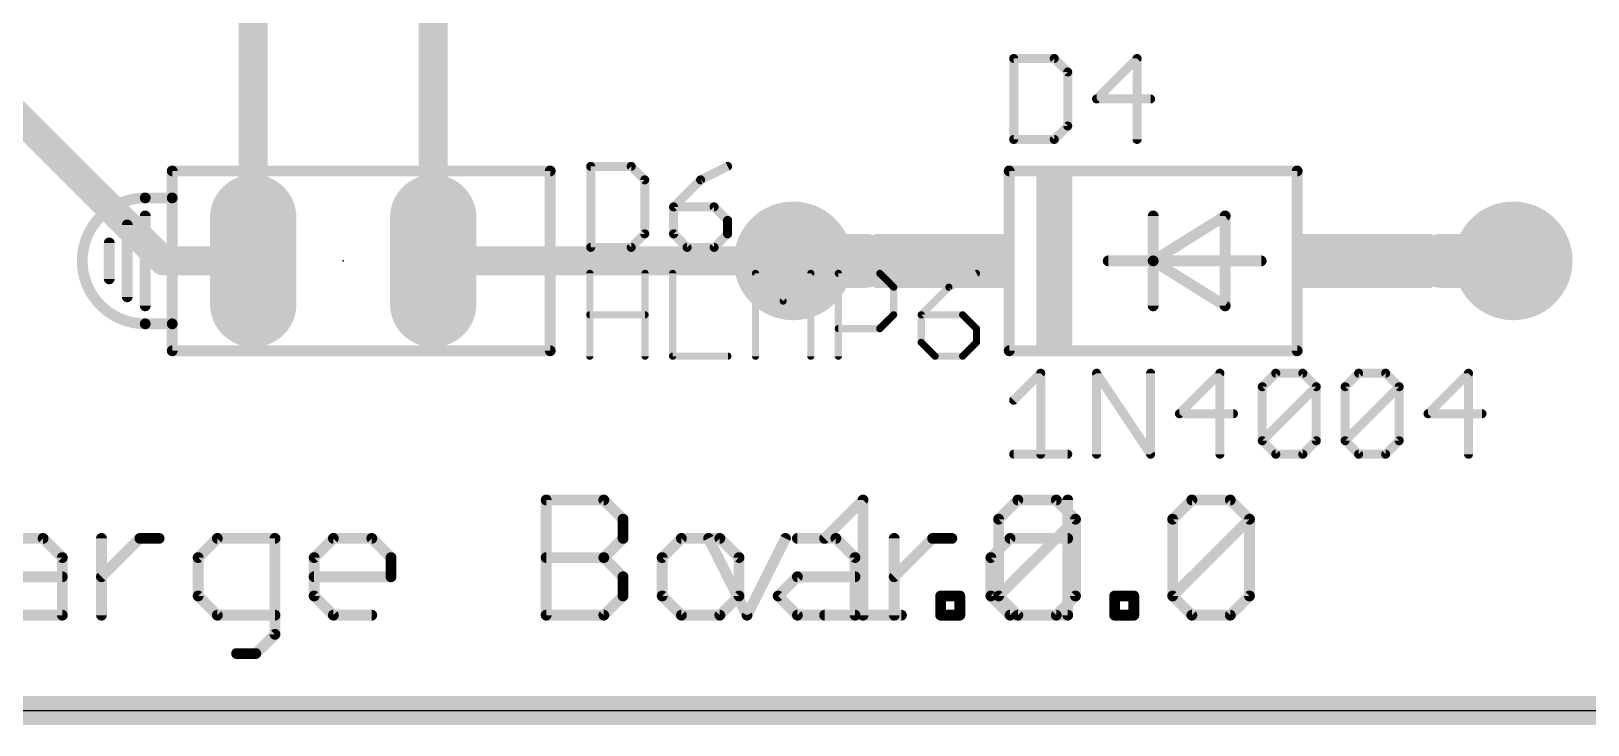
# Model space of a CAD drawing. Extents: x 8.2 to 88.1, y 6.1 to 80.7.
# Drawn here: x 46.4 to 68.36, y 6.15 to 15.94 of the extents above; entities that cross this region are included whole.
import ezdxf

# ---------------------------------------------------------------- set-up
doc = ezdxf.new("R2010")
doc.units = 0
for name, color, linetype in [('1', 22, 'CONTINUOUS'), ('16', 175, 'CONTINUOUS'), ('17', 82, 'CONTINUOUS'), ('20', 7, 'CONTINUOUS'), ('21', 253, 'CONTINUOUS'), ('23', 7, 'CONTINUOUS'), ('25', 253, 'CONTINUOUS'), ('27', 253, 'CONTINUOUS'), ('51', 253, 'CONTINUOUS')]:
    doc.layers.add(name, color=color, linetype=linetype)

# ---------------------------------------------------------------- blocks, each defined once
blk = doc.blocks.new('RECT')
blk.add_solid([(-0.5, -0.5), (0.5, -0.5), (-0.5, 0.5), (0.5, 0.5)])
blk = doc.blocks.new('ROUNDP')
at = {"const_width": 0.5}
blk.add_lwpolyline([(0, -0.25, 1), (0, 0.25, 1), (0, -0.25)], format="xyb", dxfattribs=at)
blk = doc.blocks.new('LONGP100')
at = {"const_width": 1}
blk.add_lwpolyline([(-0.5, 0), (0.5, 0)], dxfattribs=at)
at = {"const_width": 0.5}
for points in [[(-0.5, 0.25, 1), (-0.5, -0.25)], [(0.5, -0.25, 1), (0.5, 0.25)]]:
    blk.add_lwpolyline(points, format="xyb", dxfattribs=at)

msp = doc.modelspace()

# ---------------------------------------------------------------- linework, layer by layer
at = {"layer": '1', "const_width": 0.4064}
for points in [[(49.53, 12.7), (49.53, 48.26)], [(52.07, 12.7), (52.07, 20.32)], [(52.07, 12.7), (57.15, 12.7)]]:
    msp.add_lwpolyline(points, dxfattribs=at)
at = {"layer": '1', "const_width": 0.2032}
for points in [[(49.4284, 12.7, 1), (49.6316, 12.7)], [(52.07, 12.8016, 1), (52.07, 12.5984)], [(51.9684, 12.7, 1), (52.1716, 12.7)], [(57.15, 12.5984, 1), (57.15, 12.8016)]]:
    msp.add_lwpolyline(points, format="xyb", dxfattribs=at)
at = {"layer": '16', "const_width": 0.4064}
for points in [[(40.64, 20.32), (48.26, 12.7)], [(48.26, 12.7), (49.53, 12.7)], [(87.63, 6.35), (26.67, 6.35)]]:
    msp.add_lwpolyline(points, dxfattribs=at)
at = {"layer": '16', "const_width": 0.2032}
for points in [[(48.26, 12.8016, 1), (48.26, 12.5984)], [(48.1882, 12.6282, 1), (48.3318, 12.7718)], [(49.53, 12.5984, 1), (49.53, 12.8016)]]:
    msp.add_lwpolyline(points, format="xyb", dxfattribs=at)
at = {"layer": '20'}
msp.add_line((24.13, 6.35), (87.3, 6.35), dxfattribs=at)
at = {"layer": '21', "const_width": 0.1524}
for points in [[(53.721, 13.97), (48.387, 13.97)], [(48.387, 13.589), (48.387, 13.97)], [(53.721, 13.97), (53.721, 11.43)], [(60.198, 13.97), (64.262, 13.97)], [(60.198, 13.97), (60.198, 11.43)], [(64.262, 11.43), (64.262, 13.97)], [(48.006, 13.589), (48.387, 13.589)], [(48.387, 11.811), (48.387, 13.589)], [(48.006, 13.335), (48.006, 12.065)], [(62.23, 12.7), (63.246, 13.335)], [(62.23, 13.335), (62.23, 12.7)], [(63.246, 13.335), (63.246, 12.065)], [(47.752, 13.208), (47.752, 12.192)], [(47.498, 12.954), (47.498, 12.446)], [(61.595, 12.7), (62.23, 12.7)], [(63.246, 12.065), (62.23, 12.7)], [(62.23, 12.7), (63.754, 12.7)], [(62.23, 12.7), (62.23, 12.065)], [(48.006, 11.811), (48.387, 11.811)], [(48.387, 11.43), (48.387, 11.811)], [(48.387, 11.43), (53.721, 11.43)], [(64.262, 11.43), (60.198, 11.43)]]:
    msp.add_lwpolyline(points, dxfattribs=at)
at = {"layer": '21'}
for points, const_width in [([(48.387, 14.0081, 1), (48.387, 13.9319)], 0.0762), ([(48.4251, 13.97, 1), (48.3489, 13.97)], 0.0762), ([(53.7591, 13.97, 1), (53.6829, 13.97)], 0.0762), ([(53.721, 13.9319, 1), (53.721, 14.0081)], 0.0762), ([(60.198, 14.0081, 1), (60.198, 13.9319)], 0.0762), ([(60.2361, 13.97, 1), (60.1599, 13.97)], 0.0762), ([(64.3001, 13.97, 1), (64.2239, 13.97)], 0.0762), ([(64.262, 13.9319, 1), (64.262, 14.0081)], 0.0762), ([(48.006, 13.589, 1), (48.006, 11.811)], 0.1524), ([(48.006, 13.6271, 1), (48.006, 13.5509)], 0.0762), ([(48.006, 13.5509, 1), (48.006, 13.6271)], 0.0762), ([(48.4251, 13.589, 1), (48.3489, 13.589)], 0.0762), ([(48.3489, 13.589, 1), (48.4251, 13.589)], 0.0762), ([(48.387, 13.5509, 1), (48.387, 13.6271)], 0.0762), ([(48.0441, 13.335, 1), (47.9679, 13.335)], 0.0762), ([(62.2681, 13.335, 1), (62.1919, 13.335)], 0.0762), ([(63.2841, 13.335, 1), (63.2079, 13.335)], 0.0762), ([(63.2662, 13.3027, 1), (63.2258, 13.3673)], 0.0762), ([(47.7901, 13.208, 1), (47.7139, 13.208)], 0.0762), ([(47.5361, 12.954, 1), (47.4599, 12.954)], 0.0762), ([(61.595, 12.7381, 1), (61.595, 12.6619)], 0.0762), ([(62.2502, 12.7323, 1), (62.2098, 12.6677)], 0.0762), ([(62.23, 12.7381, 1), (62.23, 12.6619)], 0.0762), ([(62.2681, 12.7, 1), (62.1919, 12.7)], 0.0762), ([(62.2098, 12.7323, 1), (62.2502, 12.6677)], 0.0762), ([(62.23, 12.6619, 1), (62.23, 12.7381)], 0.0762), ([(63.754, 12.6619, 1), (63.754, 12.7381)], 0.0762), ([(62.1919, 12.7, 1), (62.2681, 12.7)], 0.0762), ([(47.4599, 12.446, 1), (47.5361, 12.446)], 0.0762), ([(47.7139, 12.192, 1), (47.7901, 12.192)], 0.0762), ([(47.9679, 12.065, 1), (48.0441, 12.065)], 0.0762), ([(62.1919, 12.065, 1), (62.2681, 12.065)], 0.0762), ([(63.2079, 12.065, 1), (63.2841, 12.065)], 0.0762), ([(63.2258, 12.0327, 1), (63.2662, 12.0973)], 0.0762), ([(48.006, 11.8491, 1), (48.006, 11.7729)], 0.0762), ([(48.006, 11.7729, 1), (48.006, 11.8491)], 0.0762), ([(48.4251, 11.811, 1), (48.3489, 11.811)], 0.0762), ([(48.387, 11.7729, 1), (48.387, 11.8491)], 0.0762), ([(48.3489, 11.811, 1), (48.4251, 11.811)], 0.0762), ([(48.387, 11.4681, 1), (48.387, 11.3919)], 0.0762), ([(48.3489, 11.43, 1), (48.4251, 11.43)], 0.0762), ([(53.6829, 11.43, 1), (53.7591, 11.43)], 0.0762), ([(53.721, 11.3919, 1), (53.721, 11.4681)], 0.0762), ([(60.198, 11.4681, 1), (60.198, 11.3919)], 0.0762), ([(60.1599, 11.43, 1), (60.2361, 11.43)], 0.0762), ([(64.2239, 11.43, 1), (64.3001, 11.43)], 0.0762), ([(64.262, 11.3919, 1), (64.262, 11.4681)], 0.0762)]:
    msp.add_lwpolyline(points, format="xyb", dxfattribs=dict(at, const_width=const_width))
at = {"layer": '23'}
for p in [(50.8, 12.7), (62.23, 12.7)]:
    msp.add_point(p, dxfattribs=at)
at = {"layer": '25'}
for points, const_width in [([(60.2615, 15.5902, 1), (60.2615, 15.5267)], 0.0635), ([(60.2933, 15.5584, 1), (60.2298, 15.5584)], 0.0635), ([(60.8558, 15.5809, 1), (60.811, 15.5359)], 0.0635), ([(60.8334, 15.5267, 1), (60.8334, 15.5902)], 0.0635), ([(62.0345, 15.5584, 1), (61.971, 15.5584)], 0.0635), ([(62.0252, 15.536, 1), (61.9802, 15.5808)], 0.0635), ([(61.0559, 15.3678, 1), (60.9924, 15.3678)], 0.0635), ([(61.0017, 15.3453, 1), (61.0465, 15.3903)], 0.0635), ([(61.4308, 15.0182, 1), (61.4308, 14.9547)], 0.0635), ([(61.4083, 15.0088, 1), (61.4533, 14.964)], 0.0635), ([(62.1934, 14.9547, 1), (62.1934, 15.0182)], 0.0635), ([(60.9924, 14.6051, 1), (61.0559, 14.6051)], 0.0635), ([(61.0465, 14.5826, 1), (61.0017, 14.6276)], 0.0635), ([(60.2615, 14.4463, 1), (60.2615, 14.3827)], 0.0635), ([(60.2298, 14.4145, 1), (60.2933, 14.4145)], 0.0635), ([(60.811, 14.437, 1), (60.8558, 14.392)], 0.0635), ([(60.8334, 14.3827, 1), (60.8334, 14.4463)], 0.0635), ([(61.971, 14.4145, 1), (62.0345, 14.4145)], 0.0635), ([(54.2925, 14.0662, 1), (54.2925, 14.0027)], 0.0635), ([(54.3243, 14.0344, 1), (54.2608, 14.0344)], 0.0635), ([(54.8868, 14.0569, 1), (54.842, 14.0119)], 0.0635), ([(54.8644, 14.0027, 1), (54.8644, 14.0662)], 0.0635), ([(56.2386, 14.006, 1), (56.2102, 14.0628)], 0.0635), ([(55.0869, 13.8438, 1), (55.0234, 13.8438)], 0.0635), ([(55.0327, 13.8213, 1), (55.0775, 13.8663)], 0.0635), ([(55.8289, 13.8722, 1), (55.8573, 13.8154)], 0.0635), ([(55.8656, 13.8214, 1), (55.8206, 13.8662)], 0.0635), ([(55.4618, 13.4942, 1), (55.4618, 13.4306)], 0.0635), ([(55.4936, 13.4624, 1), (55.4301, 13.4624)], 0.0635), ([(55.4393, 13.4848, 1), (55.4843, 13.44)], 0.0635), ([(56.0561, 13.4849, 1), (56.0113, 13.4399)], 0.0635), ([(56.0337, 13.4306, 1), (56.0337, 13.4942)], 0.0635), ([(56.2562, 13.2718, 1), (56.1927, 13.2718)], 0.0635), ([(56.202, 13.2493, 1), (56.2468, 13.2943)], 0.0635), ([(55.0234, 13.0811, 1), (55.0869, 13.0811)], 0.0635), ([(55.0775, 13.0586, 1), (55.0327, 13.1036)], 0.0635), ([(55.4843, 13.1036, 1), (55.4393, 13.0586)], 0.0635), ([(55.4301, 13.0811, 1), (55.4936, 13.0811)], 0.0635), ([(56.1927, 13.0811, 1), (56.2562, 13.0811)], 0.0635), ([(56.2468, 13.0586, 1), (56.202, 13.1036)], 0.0635), ([(54.2925, 12.9223, 1), (54.2925, 12.8588)], 0.0635), ([(54.2608, 12.8905, 1), (54.3243, 12.8905)], 0.0635), ([(54.842, 12.913, 1), (54.8868, 12.868)], 0.0635), ([(54.8644, 12.8588, 1), (54.8644, 12.9223)], 0.0635), ([(55.6524, 12.9223, 1), (55.6524, 12.8588)], 0.0635), ([(55.6299, 12.868, 1), (55.6749, 12.913)], 0.0635), ([(56.0113, 12.913, 1), (56.0561, 12.868)], 0.0635), ([(56.0337, 12.8588, 1), (56.0337, 12.9223)], 0.0635), ([(53.7021, 9.3231, 1), (53.6259, 9.3231)], 0.0762), ([(53.664, 9.3612, 1), (53.664, 9.285)], 0.0762), ([(54.5043, 9.35, 1), (54.4505, 9.2962)], 0.0762), ([(54.4774, 9.285, 1), (54.4774, 9.3612)], 0.0762), ([(58.1737, 9.3231, 1), (58.0975, 9.3231)], 0.0762), ([(58.1625, 9.2962, 1), (58.1087, 9.35)], 0.0762), ([(60.32, 9.3612, 1), (60.32, 9.285)], 0.0762), ([(60.3469, 9.2962, 1), (60.2931, 9.35)], 0.0762), ([(60.8892, 9.35, 1), (60.8354, 9.2962)], 0.0762), ([(60.8623, 9.285, 1), (60.8623, 9.3612)], 0.0762), ([(61.0622, 9.3231, 1), (60.986, 9.3231)], 0.0762), ([(62.7756, 9.3612, 1), (62.7756, 9.285)], 0.0762), ([(62.8025, 9.2962, 1), (62.7487, 9.35)], 0.0762), ([(63.3448, 9.35, 1), (63.291, 9.2962)], 0.0762), ([(63.3179, 9.285, 1), (63.3179, 9.3612)], 0.0762), ([(54.7867, 9.052, 1), (54.7105, 9.052)], 0.0762), ([(54.7217, 9.0251, 1), (54.7755, 9.0789)], 0.0762), ([(60.087, 9.052, 1), (60.0108, 9.052)], 0.0762), ([(60.022, 9.0789, 1), (60.0758, 9.0251)], 0.0762), ([(61.1716, 9.052, 1), (61.0954, 9.052)], 0.0762), ([(61.1604, 9.0251, 1), (61.1066, 9.0789)], 0.0762), ([(61.1066, 9.0251, 1), (61.1604, 9.0789)], 0.0762), ([(62.5426, 9.052, 1), (62.4664, 9.052)], 0.0762), ([(62.4776, 9.0789, 1), (62.5314, 9.0251)], 0.0762), ([(63.6272, 9.052, 1), (63.551, 9.052)], 0.0762), ([(63.616, 9.0251, 1), (63.5622, 9.0789)], 0.0762), ([(63.5622, 9.0251, 1), (63.616, 9.0789)], 0.0762), ([(46.5917, 8.8077, 1), (46.5379, 8.7539)], 0.0762), ([(46.5648, 8.7427, 1), (46.5648, 8.8189)], 0.0762), ([(47.4266, 8.7808, 1), (47.3504, 8.7808)], 0.0762), ([(47.9308, 8.8189, 1), (47.9308, 8.7427)], 0.0762), ([(47.9577, 8.7539, 1), (47.9039, 8.8077)], 0.0762), ([(48.2019, 8.7427, 1), (48.2019, 8.8189)], 0.0762), ([(49.0238, 8.8189, 1), (49.0238, 8.7427)], 0.0762), ([(49.0507, 8.7539, 1), (48.9969, 8.8077)], 0.0762), ([(49.8754, 8.7808, 1), (49.7992, 8.7808)], 0.0762), ([(49.8373, 8.7427, 1), (49.8373, 8.8189)], 0.0762), ([(50.6609, 8.8189, 1), (50.6609, 8.7427)], 0.0762), ([(50.6878, 8.7539, 1), (50.634, 8.8077)], 0.0762), ([(51.2301, 8.8077, 1), (51.1763, 8.7539)], 0.0762), ([(51.2032, 8.7427, 1), (51.2032, 8.8189)], 0.0762), ([(54.7105, 8.7808, 1), (54.7867, 8.7808)], 0.0762), ([(54.7755, 8.7539, 1), (54.7217, 8.8077)], 0.0762), ([(55.5722, 8.8189, 1), (55.5722, 8.7427)], 0.0762), ([(55.5991, 8.7539, 1), (55.5453, 8.8077)], 0.0762), ([(55.9903, 8.7978, 1), (55.9221, 8.7638)], 0.0762), ([(56.1414, 8.8077, 1), (56.0876, 8.7539)], 0.0762), ([(56.1145, 8.7427, 1), (56.1145, 8.8189)], 0.0762), ([(57.0749, 8.7638, 1), (57.0067, 8.7978)], 0.0762), ([(57.2093, 8.8189, 1), (57.2093, 8.7427)], 0.0762), ([(57.5664, 8.8077, 1), (57.6202, 8.7539)], 0.0762), ([(57.7785, 8.8077, 1), (57.7247, 8.7539)], 0.0762), ([(57.7516, 8.7427, 1), (57.7516, 8.8189)], 0.0762), ([(58.6134, 8.7808, 1), (58.5372, 8.7808)], 0.0762), ([(59.1176, 8.8189, 1), (59.1176, 8.7427)], 0.0762), ([(59.1445, 8.7539, 1), (59.0907, 8.8077)], 0.0762), ([(59.3887, 8.7427, 1), (59.3887, 8.8189)], 0.0762), ([(60.2106, 8.8189, 1), (60.2106, 8.7427)], 0.0762), ([(60.2375, 8.7539, 1), (60.1837, 8.8077)], 0.0762), ([(61.0241, 8.7427, 1), (61.0241, 8.8189)], 0.0762), ([(46.8741, 8.5096, 1), (46.7979, 8.5096)], 0.0762), ([(46.8091, 8.4827, 1), (46.8629, 8.5365)], 0.0762), ([(48.7908, 8.5096, 1), (48.7146, 8.5096)], 0.0762), ([(48.7258, 8.5365, 1), (48.7796, 8.4827)], 0.0762), ([(50.4279, 8.5096, 1), (50.3517, 8.5096)], 0.0762), ([(50.3629, 8.5365, 1), (50.4167, 8.4827)], 0.0762), ([(51.5125, 8.5096, 1), (51.4363, 8.5096)], 0.0762), ([(51.4475, 8.4827, 1), (51.5013, 8.5365)], 0.0762), ([(53.664, 8.5477, 1), (53.664, 8.4715)], 0.0762), ([(54.5043, 8.5365, 1), (54.4505, 8.4827)], 0.0762), ([(54.4505, 8.5365, 1), (54.5043, 8.4827)], 0.0762), ([(54.4774, 8.4715, 1), (54.4774, 8.5477)], 0.0762), ([(55.3392, 8.5096, 1), (55.263, 8.5096)], 0.0762), ([(55.2742, 8.5365, 1), (55.328, 8.4827)], 0.0762), ([(56.4238, 8.5096, 1), (56.3476, 8.5096)], 0.0762), ([(56.3588, 8.4827, 1), (56.4126, 8.5365)], 0.0762), ([(58.0609, 8.5096, 1), (57.9847, 8.5096)], 0.0762), ([(57.9959, 8.4827, 1), (58.0497, 8.5365)], 0.0762), ([(59.9776, 8.5096, 1), (59.9014, 8.5096)], 0.0762), ([(59.9126, 8.5365, 1), (59.9664, 8.4827)], 0.0762), ([(46.836, 8.2004, 1), (46.836, 8.2766)], 0.0762), ([(47.3616, 8.2654, 1), (47.4154, 8.2116)], 0.0762), ([(50.3898, 8.2766, 1), (50.3898, 8.2004)], 0.0762), ([(51.4363, 8.2385, 1), (51.5125, 8.2385)], 0.0762), ([(51.4744, 8.2004, 1), (51.4744, 8.2766)], 0.0762), ([(54.7867, 8.2385, 1), (54.7105, 8.2385)], 0.0762), ([(54.7217, 8.2116, 1), (54.7755, 8.2654)], 0.0762), ([(57.2093, 8.2766, 1), (57.2093, 8.2004)], 0.0762), ([(57.2362, 8.2116, 1), (57.1824, 8.2654)], 0.0762), ([(58.0228, 8.2004, 1), (58.0228, 8.2766)], 0.0762), ([(58.5484, 8.2654, 1), (58.6022, 8.2116)], 0.0762), ([(48.7146, 7.9673, 1), (48.7908, 7.9673)], 0.0762), ([(48.7796, 7.9942, 1), (48.7258, 7.9404)], 0.0762), ([(50.3517, 7.9673, 1), (50.4279, 7.9673)], 0.0762), ([(50.4167, 7.9942, 1), (50.3629, 7.9404)], 0.0762), ([(54.7105, 7.9673, 1), (54.7867, 7.9673)], 0.0762), ([(54.7755, 7.9404, 1), (54.7217, 7.9942)], 0.0762), ([(55.263, 7.9673, 1), (55.3392, 7.9673)], 0.0762), ([(55.328, 7.9942, 1), (55.2742, 7.9404)], 0.0762), ([(56.3476, 7.9673, 1), (56.4238, 7.9673)], 0.0762), ([(56.4126, 7.9404, 1), (56.3588, 7.9942)], 0.0762), ([(56.9651, 7.9942, 1), (56.9113, 7.9404)], 0.0762), ([(56.9113, 7.9942, 1), (56.9651, 7.9404)], 0.0762), ([(59.2685, 7.9673, 1), (59.1923, 7.9673)], 0.0762), ([(59.2304, 8.0054, 1), (59.2304, 7.9292)], 0.0762), ([(59.5396, 7.9673, 1), (59.4634, 7.9673)], 0.0762), ([(59.5015, 7.9292, 1), (59.5015, 8.0054)], 0.0762), ([(59.9014, 7.9673, 1), (59.9776, 7.9673)], 0.0762), ([(59.9664, 7.9942, 1), (59.9126, 7.9404)], 0.0762), ([(60.0108, 7.9673, 1), (60.087, 7.9673)], 0.0762), ([(60.0758, 7.9942, 1), (60.022, 7.9404)], 0.0762), ([(60.022, 7.9942, 1), (60.0758, 7.9404)], 0.0762), ([(61.0954, 7.9673, 1), (61.1716, 7.9673)], 0.0762), ([(61.1604, 7.9404, 1), (61.1066, 7.9942)], 0.0762), ([(61.7241, 7.9673, 1), (61.6479, 7.9673)], 0.0762), ([(61.686, 8.0054, 1), (61.686, 7.9292)], 0.0762), ([(61.9952, 7.9673, 1), (61.919, 7.9673)], 0.0762), ([(61.9571, 7.9292, 1), (61.9571, 8.0054)], 0.0762), ([(62.4664, 7.9673, 1), (62.5426, 7.9673)], 0.0762), ([(62.5314, 7.9942, 1), (62.4776, 7.9404)], 0.0762), ([(62.4776, 7.9942, 1), (62.5314, 7.9404)], 0.0762), ([(63.551, 7.9673, 1), (63.6272, 7.9673)], 0.0762), ([(63.616, 7.9404, 1), (63.5622, 7.9942)], 0.0762), ([(46.7979, 7.6962, 1), (46.8741, 7.6962)], 0.0762), ([(46.836, 7.6581, 1), (46.836, 7.7343)], 0.0762), ([(47.3504, 7.6962, 1), (47.4266, 7.6962)], 0.0762), ([(49.0238, 7.7343, 1), (49.0238, 7.6581)], 0.0762), ([(48.9969, 7.6693, 1), (49.0507, 7.7231)], 0.0762), ([(49.8373, 7.6581, 1), (49.8373, 7.7343)], 0.0762), ([(50.6609, 7.7343, 1), (50.6609, 7.6581)], 0.0762), ([(50.634, 7.6693, 1), (50.6878, 7.7231)], 0.0762), ([(51.2032, 7.6581, 1), (51.2032, 7.7343)], 0.0762), ([(53.664, 7.7343, 1), (53.664, 7.6581)], 0.0762), ([(53.6259, 7.6962, 1), (53.7021, 7.6962)], 0.0762), ([(54.4505, 7.7231, 1), (54.5043, 7.6693)], 0.0762), ([(54.4774, 7.6581, 1), (54.4774, 7.7343)], 0.0762), ([(55.5722, 7.7343, 1), (55.5722, 7.6581)], 0.0762), ([(55.5453, 7.6693, 1), (55.5991, 7.7231)], 0.0762), ([(56.0876, 7.7231, 1), (56.1414, 7.6693)], 0.0762), ([(56.1145, 7.6581, 1), (56.1145, 7.7343)], 0.0762), ([(56.4644, 7.7132, 1), (56.5326, 7.6792)], 0.0762), ([(56.4644, 7.6792, 1), (56.5326, 7.7132)], 0.0762), ([(57.2093, 7.7343, 1), (57.2093, 7.6581)], 0.0762), ([(57.1824, 7.6693, 1), (57.2362, 7.7231)], 0.0762), ([(57.5933, 7.7343, 1), (57.5933, 7.6581)], 0.0762), ([(57.9847, 7.6962, 1), (58.0609, 7.6962)], 0.0762), ([(58.0228, 7.6581, 1), (58.0228, 7.7343)], 0.0762), ([(58.0975, 7.6962, 1), (58.1737, 7.6962)], 0.0762), ([(58.5372, 7.6962, 1), (58.6134, 7.6962)], 0.0762), ([(58.6779, 7.6581, 1), (58.6779, 7.7343)], 0.0762), ([(59.2304, 7.7343, 1), (59.2304, 7.6581)], 0.0762), ([(59.1923, 7.6962, 1), (59.2685, 7.6962)], 0.0762), ([(59.4634, 7.6962, 1), (59.5396, 7.6962)], 0.0762), ([(59.5015, 7.6581, 1), (59.5015, 7.7343)], 0.0762), ([(60.2106, 7.7343, 1), (60.2106, 7.6581)], 0.0762), ([(60.1837, 7.6693, 1), (60.2375, 7.7231)], 0.0762), ([(60.32, 7.7343, 1), (60.32, 7.6581)], 0.0762), ([(60.2931, 7.6693, 1), (60.3469, 7.7231)], 0.0762), ([(60.8354, 7.7231, 1), (60.8892, 7.6693)], 0.0762), ([(60.8623, 7.6581, 1), (60.8623, 7.7343)], 0.0762), ([(60.986, 7.6962, 1), (61.0622, 7.6962)], 0.0762), ([(61.0241, 7.6581, 1), (61.0241, 7.7343)], 0.0762), ([(61.686, 7.7343, 1), (61.686, 7.6581)], 0.0762), ([(61.6479, 7.6962, 1), (61.7241, 7.6962)], 0.0762), ([(61.919, 7.6962, 1), (61.9952, 7.6962)], 0.0762), ([(61.9571, 7.6581, 1), (61.9571, 7.7343)], 0.0762), ([(62.7756, 7.7343, 1), (62.7756, 7.6581)], 0.0762), ([(62.7487, 7.6693, 1), (62.8025, 7.7231)], 0.0762), ([(63.291, 7.7231, 1), (63.3448, 7.6693)], 0.0762), ([(63.3179, 7.6581, 1), (63.3179, 7.7343)], 0.0762), ([(49.8642, 7.3982, 1), (49.8104, 7.452)], 0.0762), ([(49.7992, 7.4251, 1), (49.8754, 7.4251)], 0.0762), ([(49.295, 7.192, 1), (49.295, 7.1158)], 0.0762), ([(49.5392, 7.1808, 1), (49.593, 7.127)], 0.0762), ([(49.5661, 7.1158, 1), (49.5661, 7.192)], 0.0762)]:
    msp.add_lwpolyline(points, format="xyb", dxfattribs=dict(at, const_width=const_width))
for points, const_width in [([(60.2615, 15.5584), (60.2615, 14.4145)], 0.127), ([(60.8334, 15.5584), (60.2615, 15.5584)], 0.127), ([(61.0241, 15.3678), (60.8334, 15.5584)], 0.127), ([(62.0027, 15.5584), (61.4308, 14.9864)], 0.127), ([(62.0027, 14.4145), (62.0027, 15.5584)], 0.127), ([(61.0241, 14.6051), (61.0241, 15.3678)], 0.127), ([(61.4308, 14.9864), (62.1934, 14.9864)], 0.127), ([(60.8334, 14.4145), (61.0241, 14.6051)], 0.127), ([(60.2615, 14.4145), (60.8334, 14.4145)], 0.127), ([(54.2925, 14.0344), (54.2925, 12.8905)], 0.127), ([(54.8644, 14.0344), (54.2925, 14.0344)], 0.127), ([(55.0551, 13.8438), (54.8644, 14.0344)], 0.127), ([(56.2244, 14.0344), (55.8431, 13.8438)], 0.127), ([(55.0551, 13.0811), (55.0551, 13.8438)], 0.127), ([(55.8431, 13.8438), (55.4618, 13.4624)], 0.127), ([(55.4618, 13.4624), (55.4618, 13.0811)], 0.127), ([(56.0337, 13.4624), (55.4618, 13.4624)], 0.127), ([(56.2244, 13.2718), (56.0337, 13.4624)], 0.127), ([(56.2244, 13.0811), (56.2244, 13.2718)], 0.127), ([(54.8644, 12.8905), (55.0551, 13.0811)], 0.127), ([(55.4618, 13.0811), (55.6524, 12.8905)], 0.127), ([(56.0337, 12.8905), (56.2244, 13.0811)], 0.127), ([(54.2925, 12.8905), (54.8644, 12.8905)], 0.127), ([(55.6524, 12.8905), (56.0337, 12.8905)], 0.127), ([(53.664, 7.6962), (53.664, 9.3231)], 0.1524), ([(53.664, 9.3231), (54.4774, 9.3231)], 0.1524), ([(54.4774, 9.3231), (54.7486, 9.052)], 0.1524), ([(57.5933, 8.7808), (58.1356, 9.3231)], 0.1524), ([(58.1356, 9.3231), (58.1356, 7.6962)], 0.1524), ([(60.0489, 9.052), (60.32, 9.3231)], 0.1524), ([(60.32, 9.3231), (60.8623, 9.3231)], 0.1524), ([(60.8623, 9.3231), (61.1335, 9.052)], 0.1524), ([(61.0241, 9.3231), (61.0241, 7.6962)], 0.1524), ([(62.5045, 9.052), (62.7756, 9.3231)], 0.1524), ([(62.7756, 9.3231), (63.3179, 9.3231)], 0.1524), ([(63.3179, 9.3231), (63.5891, 9.052)], 0.1524), ([(54.7486, 9.052), (54.7486, 8.7808)], 0.1524), ([(60.0489, 7.9673), (60.0489, 9.052)], 0.1524), ([(60.0489, 7.9673), (61.1335, 9.052)], 0.1524), ([(61.1335, 9.052), (61.1335, 7.9673)], 0.1524), ([(62.5045, 7.9673), (62.5045, 9.052)], 0.1524), ([(62.5045, 7.9673), (63.5891, 9.052)], 0.1524), ([(63.5891, 9.052), (63.5891, 7.9673)], 0.1524), ([(46.0225, 8.7808), (46.5648, 8.7808)], 0.1524), ([(46.5648, 8.7808), (46.836, 8.5096)], 0.1524), ([(47.3885, 7.6962), (47.3885, 8.7808)], 0.1524), ([(47.3885, 8.2385), (47.9308, 8.7808)], 0.1524), ([(47.9308, 8.7808), (48.2019, 8.7808)], 0.1524), ([(49.0238, 8.7808), (48.7527, 8.5096)], 0.1524), ([(49.8373, 8.7808), (49.0238, 8.7808)], 0.1524), ([(49.8373, 7.4251), (49.8373, 8.7808)], 0.1524), ([(50.3898, 8.5096), (50.6609, 8.7808)], 0.1524), ([(50.6609, 8.7808), (51.2032, 8.7808)], 0.1524), ([(51.2032, 8.7808), (51.4744, 8.5096)], 0.1524), ([(54.7486, 8.7808), (54.4774, 8.5096)], 0.1524), ([(55.5722, 8.7808), (55.3011, 8.5096)], 0.1524), ([(56.1145, 8.7808), (55.5722, 8.7808)], 0.1524), ([(55.9562, 8.7808), (56.4985, 7.6962)], 0.1524), ([(56.3857, 8.5096), (56.1145, 8.7808)], 0.1524), ([(56.4985, 7.6962), (57.0408, 8.7808)], 0.1524), ([(57.2093, 8.7808), (57.7516, 8.7808)], 0.1524), ([(57.7516, 8.7808), (58.0228, 8.5096)], 0.1524), ([(58.5753, 7.6962), (58.5753, 8.7808)], 0.1524), ([(58.5753, 8.2385), (59.1176, 8.7808)], 0.1524), ([(59.1176, 8.7808), (59.3887, 8.7808)], 0.1524), ([(59.9395, 8.5096), (60.2106, 8.7808)], 0.1524), ([(60.2106, 8.7808), (61.0241, 8.7808)], 0.1524), ([(46.836, 8.5096), (46.836, 7.6962)], 0.1524), ([(48.7527, 8.5096), (48.7527, 7.9673)], 0.1524), ([(50.3898, 7.9673), (50.3898, 8.5096)], 0.1524), ([(51.4744, 8.5096), (51.4744, 8.2385)], 0.1524), ([(53.664, 8.5096), (54.4774, 8.5096)], 0.1524), ([(54.4774, 8.5096), (54.7486, 8.2385)], 0.1524), ([(55.3011, 8.5096), (55.3011, 7.9673)], 0.1524), ([(56.3857, 7.9673), (56.3857, 8.5096)], 0.1524), ([(58.0228, 8.5096), (58.0228, 7.6962)], 0.1524), ([(59.9395, 7.9673), (59.9395, 8.5096)], 0.1524), ([(46.0225, 8.2385), (46.836, 8.2385)], 0.1524), ([(51.4744, 8.2385), (50.3898, 8.2385)], 0.1524), ([(54.7486, 8.2385), (54.7486, 7.9673)], 0.1524), ([(56.9382, 7.9673), (57.2093, 8.2385)], 0.1524), ([(57.2093, 8.2385), (58.0228, 8.2385)], 0.1524), ([(48.7527, 7.9673), (49.0238, 7.6962)], 0.1524), ([(50.6609, 7.6962), (50.3898, 7.9673)], 0.1524), ([(54.7486, 7.9673), (54.4774, 7.6962)], 0.1524), ([(55.3011, 7.9673), (55.5722, 7.6962)], 0.1524), ([(56.1145, 7.6962), (56.3857, 7.9673)], 0.1524), ([(57.2093, 7.6962), (56.9382, 7.9673)], 0.1524), ([(59.2304, 7.6962), (59.2304, 7.9673)], 0.1524), ([(59.2304, 7.9673), (59.5015, 7.9673)], 0.1524), ([(59.5015, 7.9673), (59.5015, 7.6962)], 0.1524), ([(60.2106, 7.6962), (59.9395, 7.9673)], 0.1524), ([(60.32, 7.6962), (60.0489, 7.9673)], 0.1524), ([(61.1335, 7.9673), (60.8623, 7.6962)], 0.1524), ([(61.686, 7.6962), (61.686, 7.9673)], 0.1524), ([(61.686, 7.9673), (61.9571, 7.9673)], 0.1524), ([(61.9571, 7.9673), (61.9571, 7.6962)], 0.1524), ([(62.7756, 7.6962), (62.5045, 7.9673)], 0.1524), ([(63.5891, 7.9673), (63.3179, 7.6962)], 0.1524), ([(46.836, 7.6962), (46.0225, 7.6962)], 0.1524), ([(49.0238, 7.6962), (49.8373, 7.6962)], 0.1524), ([(51.2032, 7.6962), (50.6609, 7.6962)], 0.1524), ([(54.4774, 7.6962), (53.664, 7.6962)], 0.1524), ([(55.5722, 7.6962), (56.1145, 7.6962)], 0.1524), ([(58.0228, 7.6962), (57.2093, 7.6962)], 0.1524), ([(57.5933, 7.6962), (58.6779, 7.6962)], 0.1524), ([(59.5015, 7.6962), (59.2304, 7.6962)], 0.1524), ([(61.0241, 7.6962), (60.2106, 7.6962)], 0.1524), ([(60.8623, 7.6962), (60.32, 7.6962)], 0.1524), ([(61.9571, 7.6962), (61.686, 7.6962)], 0.1524), ([(63.3179, 7.6962), (62.7756, 7.6962)], 0.1524), ([(49.5661, 7.1539), (49.8373, 7.4251)], 0.1524), ([(49.295, 7.1539), (49.5661, 7.1539)], 0.1524)]:
    msp.add_lwpolyline(points, dxfattribs=dict(at, const_width=const_width))
at = {"layer": '27'}
for points, const_width in [([(54.2798, 11.3538), (54.2798, 12.5231)], 0.1016), ([(55.0593, 12.5231), (55.0593, 11.3538)], 0.1016), ([(55.4491, 12.5231), (55.4491, 11.3538)], 0.1016), ([(56.6184, 11.3538), (56.6184, 12.5231)], 0.1016), ([(56.6184, 12.5231), (57.0081, 12.1333)], 0.1016), ([(57.0081, 12.1333), (57.3979, 12.5231)], 0.1016), ([(57.3979, 12.5231), (57.3979, 11.3538)], 0.1016), ([(57.7877, 11.3538), (57.7877, 12.5231)], 0.1016), ([(57.7877, 12.5231), (58.3723, 12.5231)], 0.1016), ([(58.3723, 12.5231), (58.5672, 12.3282)], 0.1016), ([(59.7365, 12.5231), (59.3467, 12.3282)], 0.1016), ([(58.5672, 12.3282), (58.5672, 11.9384)], 0.1016), ([(59.3467, 12.3282), (58.957, 11.9384)], 0.1016), ([(54.2798, 11.9384), (55.0593, 11.9384)], 0.1016), ([(58.5672, 11.9384), (58.3723, 11.7435)], 0.1016), ([(58.957, 11.9384), (58.957, 11.5486)], 0.1016), ([(59.5416, 11.9384), (58.957, 11.9384)], 0.1016), ([(59.7365, 11.7435), (59.5416, 11.9384)], 0.1016), ([(58.3723, 11.7435), (57.7877, 11.7435)], 0.1016), ([(59.7365, 11.5486), (59.7365, 11.7435)], 0.1016), ([(58.957, 11.5486), (59.1518, 11.3538)], 0.1016), ([(59.5416, 11.3538), (59.7365, 11.5486)], 0.1016), ([(55.4491, 11.3538), (56.2286, 11.3538)], 0.1016), ([(59.1518, 11.3538), (59.5416, 11.3538)], 0.1016), ([(60.2615, 10.7321), (60.6428, 11.1134)], 0.127), ([(60.6428, 11.1134), (60.6428, 9.9695)], 0.127), ([(61.4308, 9.9695), (61.4308, 11.1134)], 0.127), ([(61.4308, 11.1134), (62.1934, 9.9695)], 0.127), ([(62.1934, 9.9695), (62.1934, 11.1134)], 0.127), ([(63.172, 11.1134), (62.6001, 10.5414)], 0.127), ([(63.172, 9.9695), (63.172, 11.1134)], 0.127), ([(63.7694, 10.9228), (63.96, 11.1134)], 0.127), ([(63.7694, 10.1601), (63.7694, 10.9228)], 0.127), ([(63.7694, 10.1601), (64.532, 10.9228)], 0.127), ([(63.96, 11.1134), (64.3413, 11.1134)], 0.127), ([(64.3413, 11.1134), (64.532, 10.9228)], 0.127), ([(64.532, 10.9228), (64.532, 10.1601)], 0.127), ([(64.9387, 10.9228), (65.1293, 11.1134)], 0.127), ([(64.9387, 10.1601), (64.9387, 10.9228)], 0.127), ([(64.9387, 10.1601), (65.7013, 10.9228)], 0.127), ([(65.1293, 11.1134), (65.5106, 11.1134)], 0.127), ([(65.5106, 11.1134), (65.7013, 10.9228)], 0.127), ([(65.7013, 10.9228), (65.7013, 10.1601)], 0.127), ([(66.6799, 11.1134), (66.108, 10.5414)], 0.127), ([(66.6799, 9.9695), (66.6799, 11.1134)], 0.127), ([(62.6001, 10.5414), (63.3627, 10.5414)], 0.127), ([(66.108, 10.5414), (66.8706, 10.5414)], 0.127), ([(63.96, 9.9695), (63.7694, 10.1601)], 0.127), ([(64.532, 10.1601), (64.3413, 9.9695)], 0.127), ([(65.1293, 9.9695), (64.9387, 10.1601)], 0.127), ([(65.7013, 10.1601), (65.5106, 9.9695)], 0.127), ([(60.2615, 9.9695), (61.0241, 9.9695)], 0.127), ([(64.3413, 9.9695), (63.96, 9.9695)], 0.127), ([(65.5106, 9.9695), (65.1293, 9.9695)], 0.127)]:
    msp.add_lwpolyline(points, dxfattribs=dict(at, const_width=const_width))
for points, const_width in [([(54.3052, 12.5231, 1), (54.2544, 12.5231)], 0.0508), ([(55.0847, 12.5231, 1), (55.0339, 12.5231)], 0.0508), ([(55.4745, 12.5231, 1), (55.4237, 12.5231)], 0.0508), ([(56.6364, 12.5411, 1), (56.6004, 12.5051)], 0.0508), ([(56.6438, 12.5231, 1), (56.593, 12.5231)], 0.0508), ([(57.4233, 12.5231, 1), (57.3725, 12.5231)], 0.0508), ([(57.4159, 12.5051, 1), (57.3799, 12.5411)], 0.0508), ([(57.8131, 12.5231, 1), (57.7623, 12.5231)], 0.0508), ([(57.7877, 12.5485, 1), (57.7877, 12.4977)], 0.0508), ([(58.3903, 12.5411, 1), (58.3543, 12.5051)], 0.0508), ([(58.3723, 12.4977, 1), (58.3723, 12.5485)], 0.0508), ([(59.7479, 12.5004, 1), (59.7251, 12.5458)], 0.0508), ([(58.5926, 12.3282, 1), (58.5418, 12.3282)], 0.0508), ([(58.5492, 12.3102, 1), (58.5852, 12.3462)], 0.0508), ([(59.3353, 12.3509, 1), (59.3581, 12.3055)], 0.0508), ([(59.3647, 12.3102, 1), (59.3287, 12.3462)], 0.0508), ([(56.9901, 12.1513, 1), (57.0261, 12.1153)], 0.0508), ([(56.9901, 12.1153, 1), (57.0261, 12.1513)], 0.0508), ([(54.2798, 11.9638, 1), (54.2798, 11.913)], 0.0508), ([(55.0593, 11.913, 1), (55.0593, 11.9638)], 0.0508), ([(58.5418, 11.9384, 1), (58.5926, 11.9384)], 0.0508), ([(58.5852, 11.9204, 1), (58.5492, 11.9564)], 0.0508), ([(58.939, 11.9564, 1), (58.975, 11.9204)], 0.0508), ([(58.9824, 11.9384, 1), (58.9316, 11.9384)], 0.0508), ([(58.957, 11.9638, 1), (58.957, 11.913)], 0.0508), ([(59.5596, 11.9564, 1), (59.5236, 11.9204)], 0.0508), ([(59.5416, 11.913, 1), (59.5416, 11.9638)], 0.0508), ([(57.7877, 11.7689, 1), (57.7877, 11.7181)], 0.0508), ([(58.3543, 11.7615, 1), (58.3903, 11.7255)], 0.0508), ([(58.3723, 11.7181, 1), (58.3723, 11.7689)], 0.0508), ([(59.7619, 11.7435, 1), (59.7111, 11.7435)], 0.0508), ([(59.7185, 11.7255, 1), (59.7545, 11.7615)], 0.0508), ([(58.975, 11.5666, 1), (58.939, 11.5306)], 0.0508), ([(58.9316, 11.5486, 1), (58.9824, 11.5486)], 0.0508), ([(59.7111, 11.5486, 1), (59.7619, 11.5486)], 0.0508), ([(59.7545, 11.5306, 1), (59.7185, 11.5666)], 0.0508), ([(54.2544, 11.3538, 1), (54.3052, 11.3538)], 0.0508), ([(55.0339, 11.3538, 1), (55.0847, 11.3538)], 0.0508), ([(55.4491, 11.3792, 1), (55.4491, 11.3284)], 0.0508), ([(55.4237, 11.3538, 1), (55.4745, 11.3538)], 0.0508), ([(56.2286, 11.3284, 1), (56.2286, 11.3792)], 0.0508), ([(56.593, 11.3538, 1), (56.6438, 11.3538)], 0.0508), ([(57.3725, 11.3538, 1), (57.4233, 11.3538)], 0.0508), ([(57.7623, 11.3538, 1), (57.8131, 11.3538)], 0.0508), ([(59.1518, 11.3792, 1), (59.1518, 11.3284)], 0.0508), ([(59.1338, 11.3358, 1), (59.1698, 11.3718)], 0.0508), ([(59.5236, 11.3718, 1), (59.5596, 11.3358)], 0.0508), ([(59.5416, 11.3284, 1), (59.5416, 11.3792)], 0.0508), ([(60.6746, 11.1134, 1), (60.611, 11.1134)], 0.0635), ([(60.6653, 11.0909, 1), (60.6203, 11.1359)], 0.0635), ([(61.4626, 11.1134, 1), (61.3991, 11.1134)], 0.0635), ([(61.4572, 11.131, 1), (61.4044, 11.0958)], 0.0635), ([(62.2252, 11.1134, 1), (62.1617, 11.1134)], 0.0635), ([(63.2038, 11.1134, 1), (63.1403, 11.1134)], 0.0635), ([(63.1945, 11.091, 1), (63.1495, 11.1358)], 0.0635), ([(63.8012, 10.9228, 1), (63.7377, 10.9228)], 0.0635), ([(63.96, 11.1452, 1), (63.96, 11.0816)], 0.0635), ([(63.9825, 11.0909, 1), (63.9375, 11.1359)], 0.0635), ([(64.3637, 11.1359, 1), (64.3189, 11.0909)], 0.0635), ([(64.3413, 11.0816, 1), (64.3413, 11.1452)], 0.0635), ([(64.5637, 10.9228, 1), (64.5002, 10.9228)], 0.0635), ([(64.5545, 10.9004, 1), (64.5095, 10.9452)], 0.0635), ([(64.9704, 10.9228, 1), (64.9069, 10.9228)], 0.0635), ([(65.1293, 11.1452, 1), (65.1293, 11.0816)], 0.0635), ([(65.1518, 11.0909, 1), (65.1068, 11.1359)], 0.0635), ([(65.533, 11.1359, 1), (65.4882, 11.0909)], 0.0635), ([(65.5106, 11.0816, 1), (65.5106, 11.1452)], 0.0635), ([(65.7331, 10.9228, 1), (65.6696, 10.9228)], 0.0635), ([(65.7238, 10.9004, 1), (65.6788, 10.9452)], 0.0635), ([(66.7117, 11.1134, 1), (66.6482, 11.1134)], 0.0635), ([(66.7024, 11.091, 1), (66.6574, 11.1358)], 0.0635), ([(60.239, 10.7546, 1), (60.284, 10.7096)], 0.0635), ([(63.7469, 10.9453, 1), (63.7919, 10.9003)], 0.0635), ([(64.5096, 10.9003, 1), (64.5544, 10.9453)], 0.0635), ([(64.9162, 10.9453, 1), (64.9612, 10.9003)], 0.0635), ([(65.6789, 10.9003, 1), (65.7237, 10.9453)], 0.0635), ([(62.6001, 10.5732, 1), (62.6001, 10.5097)], 0.0635), ([(62.5776, 10.5638, 1), (62.6226, 10.519)], 0.0635), ([(63.3627, 10.5097, 1), (63.3627, 10.5732)], 0.0635), ([(66.108, 10.5732, 1), (66.108, 10.5097)], 0.0635), ([(66.0855, 10.5638, 1), (66.1305, 10.519)], 0.0635), ([(66.8706, 10.5097, 1), (66.8706, 10.5732)], 0.0635), ([(63.7919, 10.1826, 1), (63.7469, 10.1376)], 0.0635), ([(63.7469, 10.1825, 1), (63.7919, 10.1377)], 0.0635), ([(63.7377, 10.1601, 1), (63.8012, 10.1601)], 0.0635), ([(64.5002, 10.1601, 1), (64.5637, 10.1601)], 0.0635), ([(64.5544, 10.1376, 1), (64.5096, 10.1826)], 0.0635), ([(64.9612, 10.1826, 1), (64.9162, 10.1376)], 0.0635), ([(64.9069, 10.1601, 1), (64.9704, 10.1601)], 0.0635), ([(64.9162, 10.1825, 1), (64.9612, 10.1377)], 0.0635), ([(65.6696, 10.1601, 1), (65.7331, 10.1601)], 0.0635), ([(65.7237, 10.1376, 1), (65.6789, 10.1826)], 0.0635), ([(60.2615, 10.0013, 1), (60.2615, 9.9377)], 0.0635), ([(60.611, 9.9695, 1), (60.6746, 9.9695)], 0.0635), ([(61.0241, 9.9377, 1), (61.0241, 10.0013)], 0.0635), ([(61.3991, 9.9695, 1), (61.4626, 9.9695)], 0.0635), ([(62.1617, 9.9695, 1), (62.2252, 9.9695)], 0.0635), ([(62.167, 9.9519, 1), (62.2198, 9.9871)], 0.0635), ([(63.1403, 9.9695, 1), (63.2038, 9.9695)], 0.0635), ([(63.96, 10.0013, 1), (63.96, 9.9377)], 0.0635), ([(63.9375, 9.947, 1), (63.9825, 9.992)], 0.0635), ([(64.3189, 9.992, 1), (64.3637, 9.947)], 0.0635), ([(64.3413, 9.9377, 1), (64.3413, 10.0013)], 0.0635), ([(65.1293, 10.0013, 1), (65.1293, 9.9377)], 0.0635), ([(65.1068, 9.947, 1), (65.1518, 9.992)], 0.0635), ([(65.4882, 9.992, 1), (65.533, 9.947)], 0.0635), ([(65.5106, 9.9377, 1), (65.5106, 10.0013)], 0.0635), ([(66.6482, 9.9695, 1), (66.7117, 9.9695)], 0.0635)]:
    msp.add_lwpolyline(points, format="xyb", dxfattribs=dict(at, const_width=const_width))
at = {"layer": '51', "const_width": 0.762}
for points in [[(57.15, 12.7), (58.166, 12.7)], [(67.31, 12.7), (66.294, 12.7)]]:
    msp.add_lwpolyline(points, dxfattribs=at)
at = {"layer": '51', "const_width": 0.381}
for points in [[(57.15, 12.8905, 1), (57.15, 12.5095)], [(58.166, 12.5095, 1), (58.166, 12.8905)], [(66.294, 12.8905, 1), (66.294, 12.5095)], [(67.31, 12.5095, 1), (67.31, 12.8905)]]:
    msp.add_lwpolyline(points, format="xyb", dxfattribs=at)

# ---------------------------------------------------------------- block references
at = {"layer": '17', "xscale": 1.2192, "yscale": 1.2192, "rotation": 90}
for p in [(49.53, 12.7), (49.53, 12.7), (52.07, 12.7), (52.07, 12.7)]:
    msp.add_blockref('LONGP100', p, dxfattribs=at)
at = {"layer": '17', "xscale": 1.6764, "yscale": 1.6764}
for p in [(57.15, 12.7), (57.15, 12.7), (67.31, 12.7), (67.31, 12.7)]:
    msp.add_blockref('ROUNDP', p, dxfattribs=at)
at = {"layer": '21'}
for p, xscale, yscale in [((60.833, 12.7), 0.508, 2.54), ((59.2455, 12.7), 1.905, 0.762), ((65.2145, 12.7), 1.905, 0.762)]:
    msp.add_blockref('RECT', p, dxfattribs=dict(at, xscale=xscale, yscale=yscale))

doc.saveas('drawing.dxf')
